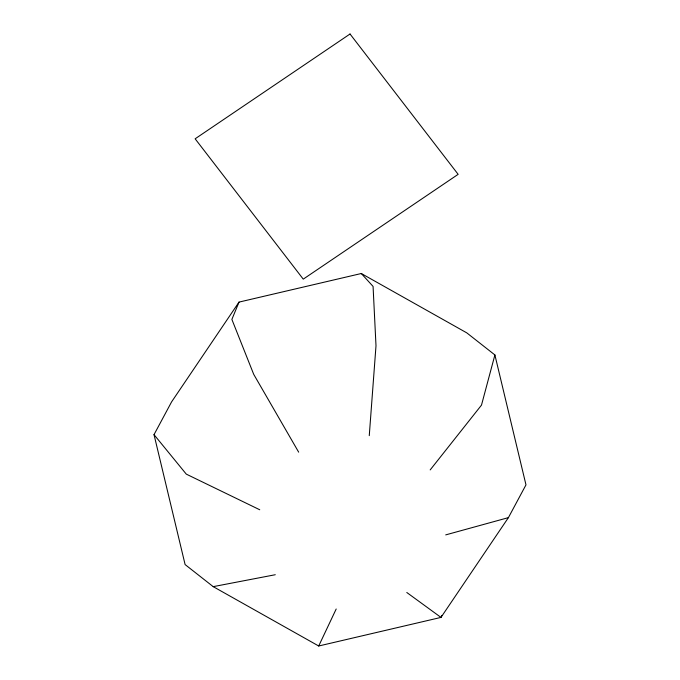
<?xml version="1.0" encoding="UTF-8"?>
<svg xmlns="http://www.w3.org/2000/svg" width="680" height="680" viewBox="0 0 680 680"><rect width="100%" height="100%" fill="white"/><g stroke="black" fill="none" stroke-linecap="round" stroke-linejoin="round"><path stroke-width="1.02" d="M369.265 435.65L375.998 345.763L373.074 286.416L361.293 273.513L239.02 302.099L171.589 401.88L154.02 434.639L185.105 564.57L213.206 586.644L318.707 646L440.98 617.414L508.41 517.633L525.98 484.874L494.896 354.951L466.794 332.868L361.293 273.513M494.896 354.951L481.491 405.118L430.176 469.923M239.02 302.099L231.88 319.422L253.716 374.349L298.673 452.158M441.771 615.494L440.98 617.414L406.784 592.492M318.707 646L336.192 609M445.714 534.888L508.41 517.633M213.206 586.644L275.281 574.727M259.743 509.762L186.286 474.13L154.02 434.639M350.03 34L195.135 138.805L303.254 279.14L458.15 174.335L350.03 34"/></g></svg>
